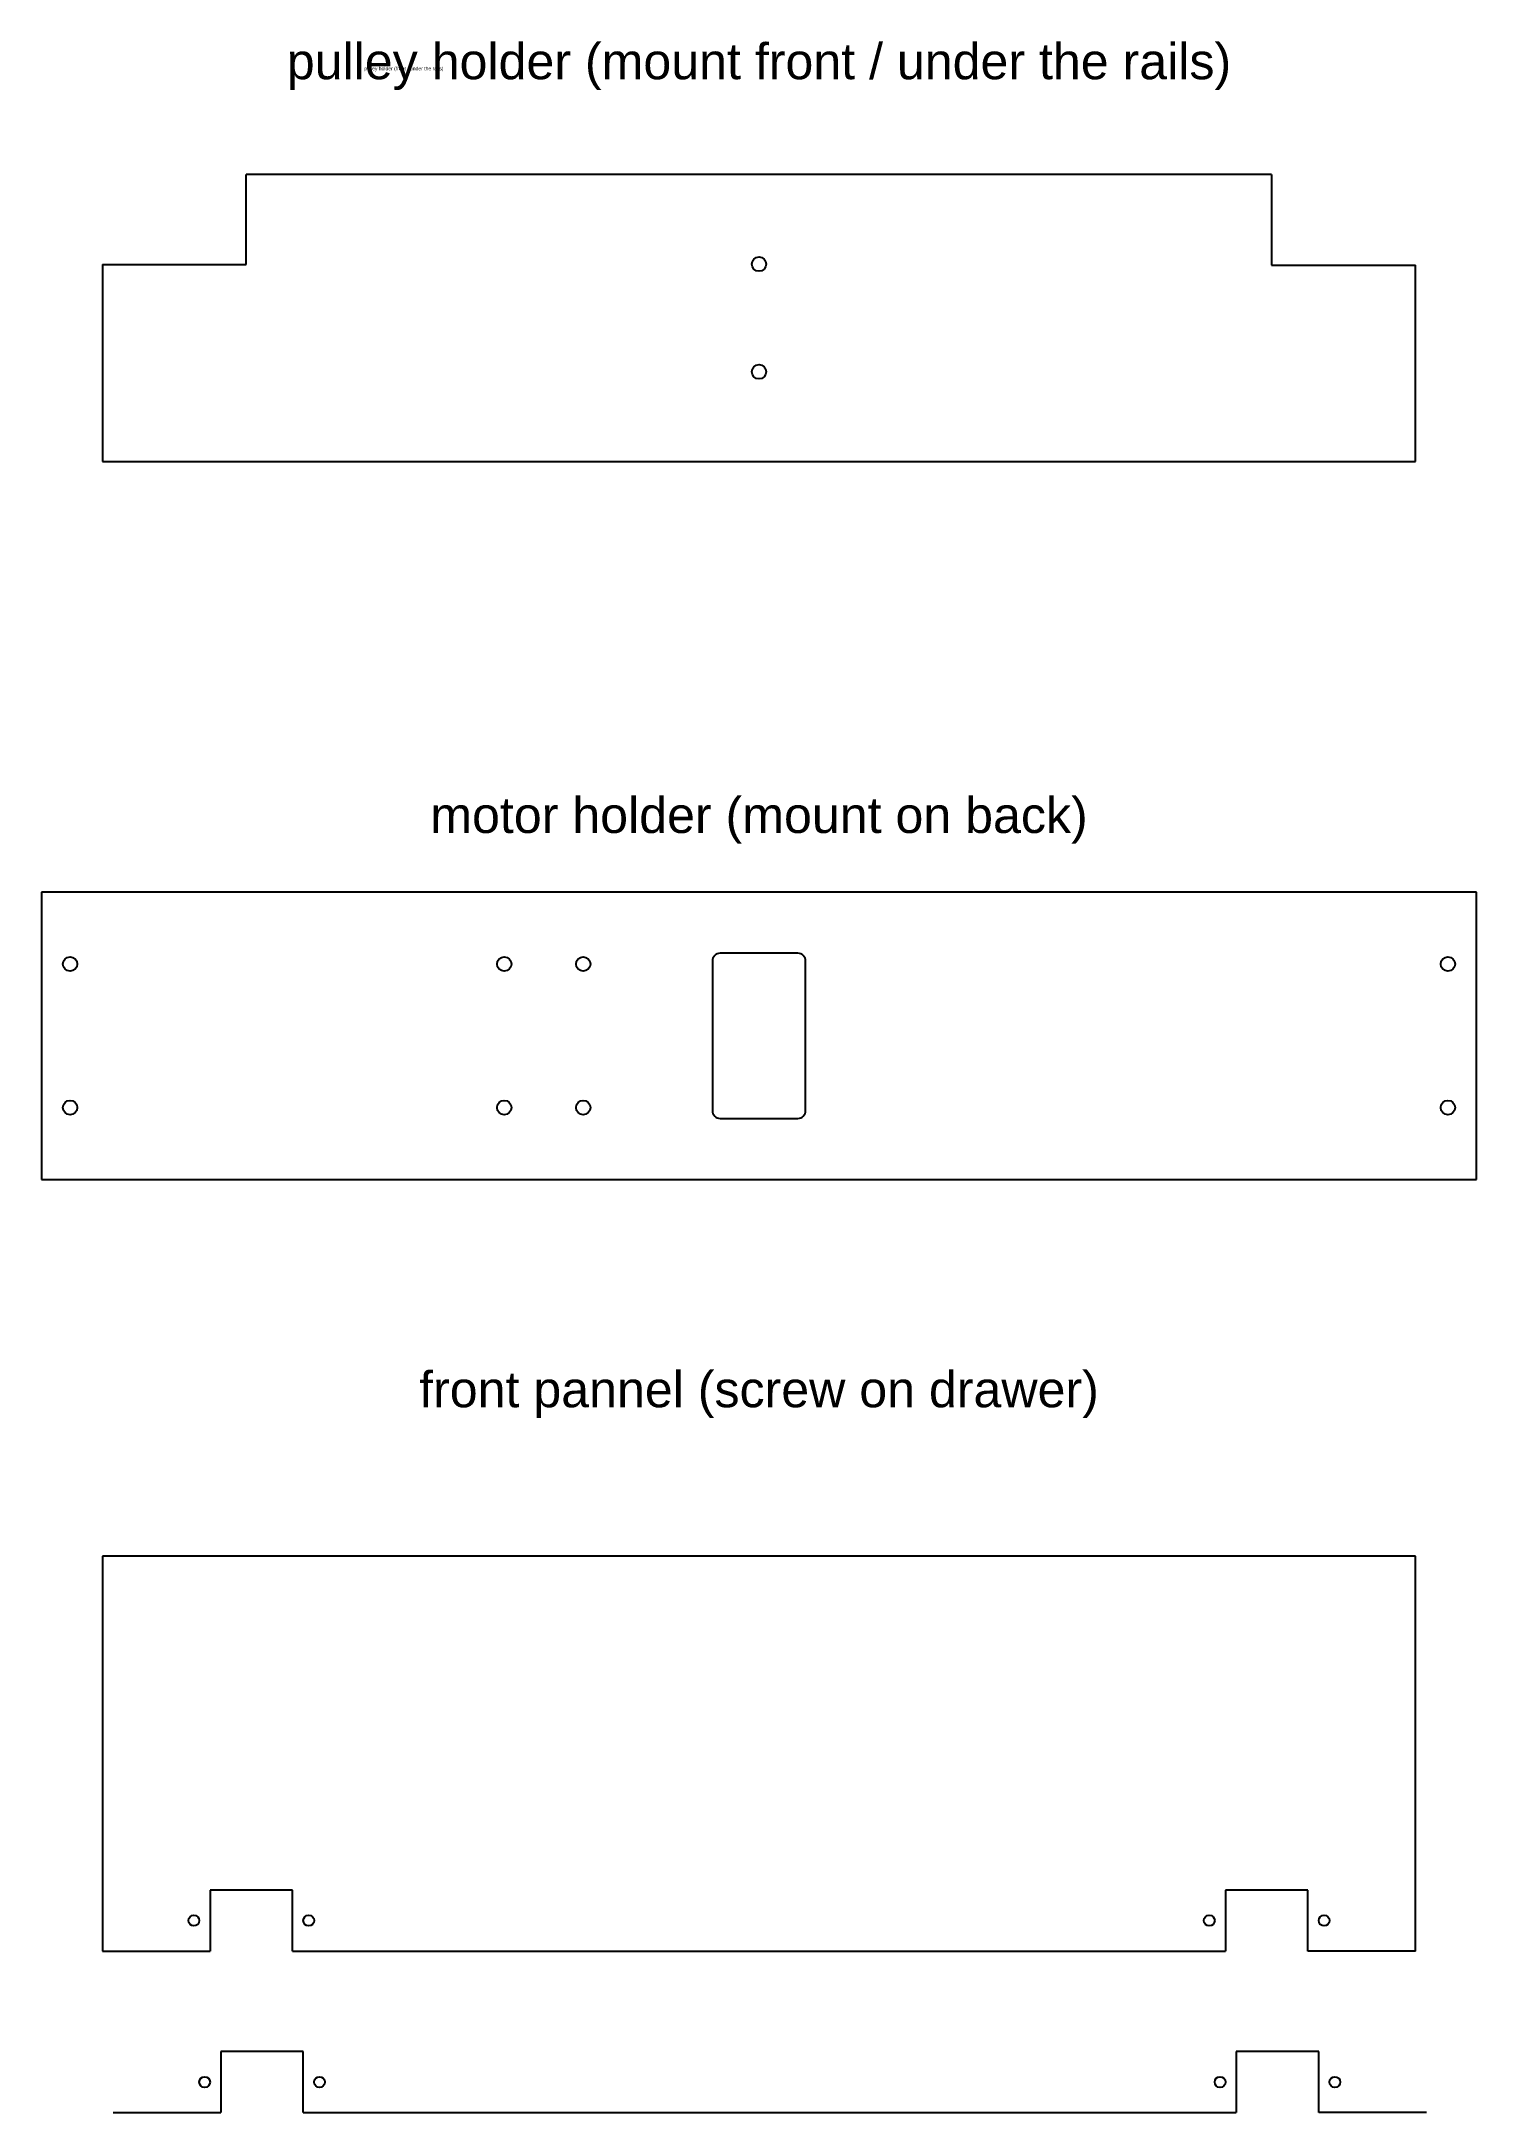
# Model space of a CAD drawing. Header units: millimetres. Extents: x -200 to 200, y -500 to 77.
import ezdxf

# ---------------------------------------------------------------- set-up
doc = ezdxf.new("R2010")
doc.units = ezdxf.units.MM
doc.layers.get('0').update_dxf_attribs({"color": 1, "lineweight": 25, "true_color": 0xff0000})
doc.layers.add('txt', color=178, linetype='Continuous', lineweight=25, true_color=0x000000)
doc.styles.add('textstyle15', font='')
doc.styles.add('textstyle16', font='')
doc.styles.add('textstyle17', font='')
doc.styles.add('textstyle18', font='')
doc.styles.get('textstyle15').set_extended_font_data('Liberation Sans')
doc.styles.get('textstyle16').set_extended_font_data('Liberation Sans')
doc.styles.get('textstyle17').set_extended_font_data('Liberation Sans')
doc.styles.get('textstyle18').set_extended_font_data('Liberation Sans')

msp = doc.modelspace()

# ---------------------------------------------------------------- linework, layer by layer
for p, q in [((142.85, 40), (-142.91, 40)), ((-142.91, 14.9), (-142.91, 40)), ((142.85, 40), (142.85, 14.69)), ((-183, 14.9), (-183, -40)), ((-183, 14.9), (-142.91, 14.9)), ((142.85, 14.69), (183, 14.69)), ((183, -40), (183, 14.69)), ((-183, -40), (183, -40)), ((200, -160), (-200, -160)), ((-200, -160), (-200, -240)), ((200, -240), (200, -160)), ((10.8, -177), (-10.8, -177)), ((-13, -179.2), (-13, -220.8)), ((13, -220.8), (13, -179.2)), ((-10.8, -223), (10.8, -223)), ((-200, -240), (200, -240)), ((183, -345), (-183, -345)), ((-183, -345), (-183, -455)), ((183, -455), (183, -345)), ((-130, -438), (-153, -438)), ((-153, -438), (-153, -455)), ((-130, -455), (-130, -438)), ((153, -438), (130, -438)), ((130, -438), (130, -455)), ((153, -455), (153, -438)), ((-183, -455), (-153, -455)), ((-130, -455), (130, -455)), ((183, -455), (153, -455)), ((-127, -483), (-150, -483)), ((-150, -483), (-150, -500)), ((-127, -500), (-127, -483)), ((156, -483), (133, -483)), ((133, -483), (133, -500)), ((156, -500), (156, -483)), ((-180, -500), (-150, -500)), ((-127, -500), (133, -500)), ((186, -500), (156, -500))]:
    msp.add_line(p, q)
for centre, radius in [((0, 15), 2), ((0, -15), 2), ((-192, -180), 2), ((-71, -180), 2), ((-49, -180), 2), ((192, -180), 2), ((-192, -220), 2), ((-71, -220), 2), ((-49, -220), 2), ((192, -220), 2), ((-157.5, -446.5), 1.5), ((-125.5, -446.5), 1.5), ((125.5, -446.5), 1.5), ((157.5, -446.5), 1.5), ((-154.5, -491.5), 1.5), ((-122.5, -491.5), 1.5), ((128.5, -491.5), 1.5), ((160.5, -491.5), 1.5)]:
    msp.add_circle(centre, radius)
for centre, start, end in [((-10.8, -179.2), 90, 180), ((10.8, -179.2), 0, 90), ((-10.8, -220.8), 180, 270), ((10.8, -220.8), 270, 0)]:
    msp.add_arc(centre, 2.2, start, end)

# ---------------------------------------------------------------- texts
at = {"layer": 'txt'}
for s, insert, char_height, attachment_point, style in [('pulley holder (mount front / under the rails)', (0, 70), 10, 5, 'textstyle16'), ('pulley holder (front / under the rails)', (-110, 70), 1, 1, 'textstyle15'), ('motor holder (mount on back)', (0, -140), 10, 5, 'textstyle17'), ('front pannel (screw on drawer)', (0, -300), 10, 5, 'textstyle18')]:
    msp.add_mtext(s, dxfattribs=dict(at, insert=insert, char_height=char_height, attachment_point=attachment_point, style=style))

doc.saveas('drawing.dxf')
